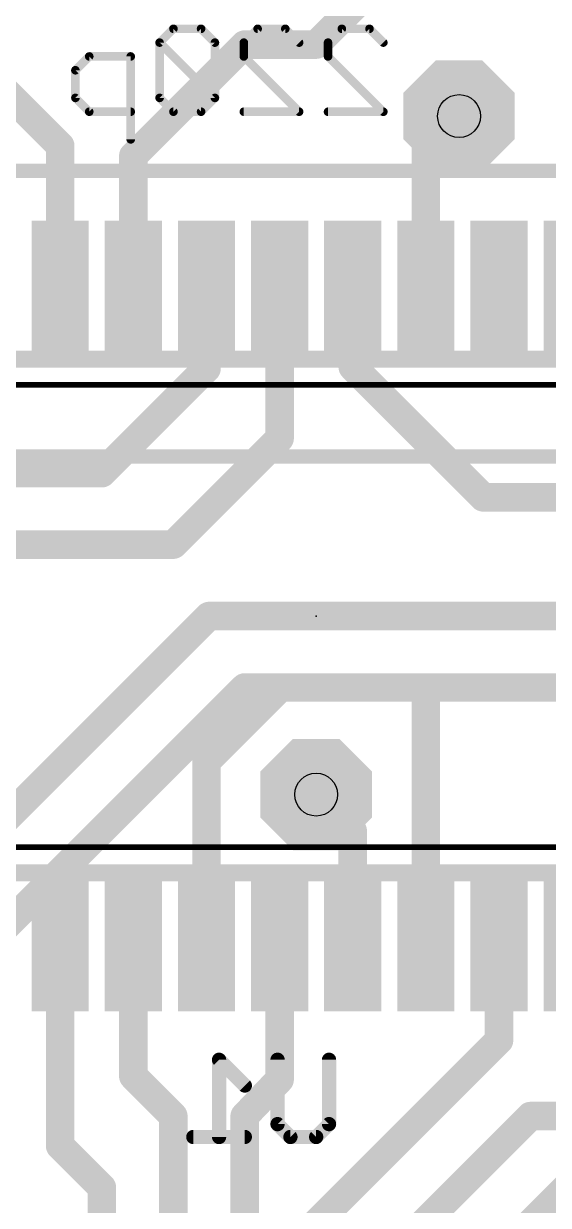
# Model space of a CAD drawing. Extents: x -0.1 to 85.2, y -25.2 to 58.4.
# Drawn here: x 31.05 to 35.72, y 22.7 to 33.21 of the extents above; entities that cross this region are included whole.
import ezdxf

# ---------------------------------------------------------------- set-up
doc = ezdxf.new("R2010")
doc.units = 0
for name, color, linetype in [('1', 22, 'CONTINUOUS'), ('16', 175, 'CONTINUOUS'), ('18', 82, 'CONTINUOUS'), ('22', 253, 'CONTINUOUS'), ('24', 7, 'CONTINUOUS'), ('26', 253, 'CONTINUOUS'), ('28', 253, 'CONTINUOUS'), ('29', 253, 'CONTINUOUS'), ('30', 253, 'CONTINUOUS'), ('32', 253, 'CONTINUOUS'), ('44', 253, 'CONTINUOUS'), ('49', 253, 'CONTINUOUS'), ('52', 253, 'CONTINUOUS')]:
    doc.layers.add(name, color=color, linetype=linetype)

# ---------------------------------------------------------------- blocks, each defined once
blk = doc.blocks.new('RECT')
blk.add_solid([(-0.5, -0.5), (0.5, -0.5), (-0.5, 0.5), (0.5, 0.5)])
blk = doc.blocks.new('OCTAGONV')
at = {"const_width": 0.5}
blk.add_lwpolyline([(-0.25, -0.1036), (-0.25, 0.1036), (-0.1036, 0.25), (0.1036, 0.25), (0.25, 0.1036), (0.25, -0.1036), (0.1036, -0.25), (-0.1036, -0.25), (-0.25, -0.1036), (-0.25, 0.1036)], dxfattribs=at)

msp = doc.modelspace()

# ---------------------------------------------------------------- linework, layer by layer
at = {"layer": '1', "const_width": 0.254}
for points in [[(32.7025, 27.94), (28.8925, 24.13)], [(45.085, 27.94), (32.7025, 27.94)], [(33.02, 27.305), (29.21, 23.495)], [(45.4025, 27.305), (33.02, 27.305)]]:
    msp.add_lwpolyline(points, dxfattribs=at)
at = {"layer": '1', "const_width": 0.127}
for points in [[(32.7025, 28.0035, 1), (32.7025, 27.8765)], [(32.7474, 27.8951, 1), (32.6576, 27.9849)], [(33.02, 27.3685, 1), (33.02, 27.2415)], [(33.0649, 27.2601, 1), (32.9751, 27.3499)]]:
    msp.add_lwpolyline(points, format="xyb", dxfattribs=at)
at = {"layer": '16', "const_width": 0.254}
for points in [[(33.655, 33.02), (34.29, 33.655)], [(31.38, 32.12), (30.1625, 33.3375)], [(32.03, 32.03), (33.02, 33.02)], [(33.02, 33.02), (33.655, 33.02)], [(34.63, 32.09), (34.925, 32.385)], [(31.38, 30.8578), (31.38, 32.12)], [(32.03, 30.8578), (32.03, 32.03)], [(34.63, 30.8578), (34.63, 32.09)], [(32.68, 30.8578), (32.68, 30.14)], [(33.33, 30.8578), (33.33, 29.52)], [(33.98, 30.8578), (33.98, 30.155)], [(32.68, 30.14), (31.75, 29.21)], [(34.94, 29.195), (33.98, 30.155)], [(33.33, 29.52), (32.385, 28.575)], [(31.75, 29.21), (28.79, 29.21)], [(35.14, 28.995), (34.925, 29.21)], [(34.925, 29.21), (34.94, 29.195)], [(38.735, 28.995), (35.14, 28.995)], [(32.385, 28.575), (30.265, 28.575)], [(32.68, 26.6475), (33.3375, 27.305)], [(33.3375, 27.305), (34.63, 27.305)], [(34.63, 27.305), (38.115, 27.305)], [(34.63, 25.0222), (34.63, 27.305)], [(32.68, 25.0222), (32.68, 26.6475)], [(33.98, 26.0275), (33.655, 26.3525)], [(33.98, 25.0222), (33.98, 26.0275)], [(31.38, 25.0222), (31.38, 23.23)], [(32.03, 25.0222), (32.03, 23.85)], [(33.33, 25.0222), (33.33, 23.82)], [(35.28, 25.0222), (35.28, 24.1675)], [(35.28, 24.1675), (33.655, 22.5425)], [(32.03, 23.85), (32.385, 23.495)], [(33.33, 23.82), (33.02, 23.495)], [(32.385, 23.495), (32.385, 15.24)], [(33.02, 23.495), (33.02, 6.6675)], [(35.56, 23.495), (34.29, 22.225)], [(36.195, 23.495), (35.56, 23.495)], [(31.38, 23.23), (31.75, 22.86)], [(31.75, 22.86), (31.75, 16.51)], [(35.8775, 22.86), (34.925, 21.9075)]]:
    msp.add_lwpolyline(points, dxfattribs=at)
at = {"layer": '16', "const_width": 0.127}
for points in [[(33.02, 33.0835, 1), (33.02, 32.9565)], [(33.0649, 32.9751, 1), (32.9751, 33.0649)], [(33.6101, 33.0649, 1), (33.6999, 32.9751)], [(33.655, 32.9565, 1), (33.655, 33.0835)], [(34.9699, 32.3401, 1), (34.8801, 32.4299)], [(31.4435, 32.12, 1), (31.3165, 32.12)], [(31.3351, 32.0751, 1), (31.4249, 32.1649)], [(32.0935, 32.03, 1), (31.9665, 32.03)], [(34.6935, 32.09, 1), (34.5665, 32.09)], [(34.5851, 32.1349, 1), (34.6749, 32.0451)], [(31.9851, 32.0749, 1), (32.0749, 31.9851)], [(31.3165, 30.8578, 1), (31.4435, 30.8578)], [(31.9665, 30.8578, 1), (32.0935, 30.8578)], [(32.7435, 30.8578, 1), (32.6165, 30.8578)], [(33.3935, 30.8578, 1), (33.2665, 30.8578)], [(34.0435, 30.8578, 1), (33.9165, 30.8578)], [(34.5665, 30.8578, 1), (34.6935, 30.8578)], [(32.7249, 30.0951, 1), (32.6351, 30.1849)], [(34.0249, 30.1999, 1), (33.9351, 30.1101)], [(32.6165, 30.14, 1), (32.7435, 30.14)], [(33.9165, 30.155, 1), (34.0435, 30.155)], [(33.3749, 29.4751, 1), (33.2851, 29.5649)], [(33.2665, 29.52, 1), (33.3935, 29.52)], [(31.7051, 29.2549, 1), (31.7949, 29.1651)], [(31.75, 29.1465, 1), (31.75, 29.2735)], [(34.9699, 29.2549, 1), (34.8801, 29.1651)], [(34.9699, 29.2549, 1), (34.8801, 29.1651)], [(34.8951, 29.1501, 1), (34.9849, 29.2399)], [(34.8951, 29.1501, 1), (34.9849, 29.2399)], [(35.14, 29.0585, 1), (35.14, 28.9315)], [(35.0951, 28.9501, 1), (35.1849, 29.0399)], [(32.3401, 28.6199, 1), (32.4299, 28.5301)], [(32.385, 28.5115, 1), (32.385, 28.6385)], [(33.3375, 27.3685, 1), (33.3375, 27.2415)], [(33.3824, 27.2601, 1), (33.2926, 27.3499)], [(34.63, 27.3685, 1), (34.63, 27.2415)], [(34.6935, 27.305, 1), (34.5665, 27.305)], [(34.63, 27.2415, 1), (34.63, 27.3685)], [(32.7435, 26.6475, 1), (32.6165, 26.6475)], [(32.6351, 26.6924, 1), (32.7249, 26.6026)], [(33.6999, 26.3974, 1), (33.6101, 26.3076)], [(34.0435, 26.0275, 1), (33.9165, 26.0275)], [(33.9351, 25.9826, 1), (34.0249, 26.0724)], [(31.4435, 25.0222, 1), (31.3165, 25.0222)], [(32.0935, 25.0222, 1), (31.9665, 25.0222)], [(33.3935, 25.0222, 1), (33.2665, 25.0222)], [(35.3435, 25.0222, 1), (35.2165, 25.0222)], [(32.6165, 25.0222, 1), (32.7435, 25.0222)], [(33.9165, 25.0222, 1), (34.0435, 25.0222)], [(34.5665, 25.0222, 1), (34.6935, 25.0222)], [(35.3249, 24.1226, 1), (35.2351, 24.2124)], [(35.2165, 24.1675, 1), (35.3435, 24.1675)], [(32.0749, 23.8949, 1), (31.9851, 23.8051)], [(31.9665, 23.85, 1), (32.0935, 23.85)], [(33.2665, 23.82, 1), (33.3935, 23.82)], [(33.3759, 23.7762, 1), (33.2841, 23.8638)], [(32.4485, 23.495, 1), (32.3215, 23.495)], [(32.3401, 23.4501, 1), (32.4299, 23.5399)], [(33.0835, 23.495, 1), (32.9565, 23.495)], [(32.9741, 23.5388, 1), (33.0659, 23.4512)], [(35.56, 23.5585, 1), (35.56, 23.4315)], [(35.6049, 23.4501, 1), (35.5151, 23.5399)], [(31.4249, 23.2749, 1), (31.3351, 23.1851)], [(31.3165, 23.23, 1), (31.4435, 23.23)], [(31.8135, 22.86, 1), (31.6865, 22.86)], [(31.7051, 22.8151, 1), (31.7949, 22.9049)]]:
    msp.add_lwpolyline(points, format="xyb", dxfattribs=at)
at = {"layer": '22'}
for points, const_width in [([(29.8404, 30.2228), (37.4696, 30.2228)], 0.1524), ([(30.069, 29.9942), (37.241, 29.9942)], 0.0508), ([(37.241, 25.8858), (30.069, 25.8858)], 0.0508), ([(37.4696, 25.6572), (29.8404, 25.6572)], 0.1524)]:
    msp.add_lwpolyline(points, dxfattribs=dict(at, const_width=const_width))
at = {"layer": '24'}
msp.add_point((33.655, 27.94), dxfattribs=at)
at = {"layer": '26', "const_width": 0.0635}
for points in [[(32.8238, 23.9955, 1), (32.7603, 23.9955)], [(32.8145, 24.0179, 1), (32.7696, 23.973)], [(33.3435, 23.9955, 1), (33.28, 23.9955)], [(33.8011, 23.9955, 1), (33.7375, 23.9955)], [(32.9984, 23.7442, 1), (33.0433, 23.7891)], [(33.28, 23.4235, 1), (33.3435, 23.4235)], [(33.3342, 23.4459, 1), (33.2893, 23.401)], [(33.7375, 23.4235, 1), (33.8011, 23.4235)], [(33.7918, 23.401, 1), (33.7468, 23.4459)], [(32.5633, 23.3408, 1), (32.5633, 23.2774)], [(32.7603, 23.3091, 1), (32.8238, 23.3091)], [(33.0209, 23.2774, 1), (33.0209, 23.3408)], [(33.4261, 23.3408, 1), (33.4261, 23.2774)], [(33.4037, 23.2866, 1), (33.4486, 23.3316)], [(33.6325, 23.3316, 1), (33.6774, 23.2866)], [(33.6549, 23.2774, 1), (33.6549, 23.3408)]]:
    msp.add_lwpolyline(points, format="xyb", dxfattribs=at)
at = {"layer": '26', "const_width": 0.127}
for points in [[(33.0209, 23.7667), (32.7921, 23.9955)], [(32.7921, 23.9955), (32.7921, 23.3091)], [(33.3117, 23.4235), (33.3117, 23.9955)], [(33.7693, 23.9955), (33.7693, 23.4235)], [(33.4261, 23.3091), (33.3117, 23.4235)], [(33.7693, 23.4235), (33.6549, 23.3091)], [(33.0209, 23.3091), (32.5633, 23.3091)], [(33.6549, 23.3091), (33.4261, 23.3091)]]:
    msp.add_lwpolyline(points, dxfattribs=at)
at = {"layer": '28', "const_width": 0.0762}
for points in [[(32.3865, 33.1603), (32.2636, 33.0375)], [(32.6322, 33.1603), (32.3865, 33.1603)], [(32.7551, 33.0375), (32.6322, 33.1603)], [(33.012, 33.0375), (33.1349, 33.1603)], [(33.1349, 33.1603), (33.3806, 33.1603)], [(33.3806, 33.1603), (33.5035, 33.0375)], [(33.7604, 33.0375), (33.8833, 33.1603)], [(33.8833, 33.1603), (34.129, 33.1603)], [(34.129, 33.1603), (34.2519, 33.0375)], [(32.2636, 33.0375), (32.2636, 32.546)], [(32.7551, 32.546), (32.2636, 33.0375)], [(32.7551, 32.546), (32.7551, 33.0375)], [(33.012, 32.9146), (33.012, 33.0375)], [(33.7604, 32.9146), (33.7604, 33.0375)], [(31.638, 32.9146), (31.5152, 32.7917)], [(32.0067, 32.9146), (31.638, 32.9146)], [(32.0067, 32.1774), (32.0067, 32.9146)], [(33.5035, 32.4231), (33.012, 32.9146)], [(34.2519, 32.4231), (33.7604, 32.9146)], [(31.5152, 32.7917), (31.5152, 32.546)], [(31.5152, 32.546), (31.638, 32.4231)], [(32.2636, 32.546), (32.3865, 32.4231)], [(32.6322, 32.4231), (32.7551, 32.546)], [(31.638, 32.4231), (32.0067, 32.4231)], [(32.3865, 32.4231), (32.6322, 32.4231)], [(33.012, 32.4231), (33.5035, 32.4231)], [(33.7604, 32.4231), (34.2519, 32.4231)]]:
    msp.add_lwpolyline(points, dxfattribs=at)
at = {"layer": '28', "const_width": 0.0381}
for points in [[(32.3865, 33.1794, 1), (32.3865, 33.1413)], [(32.3999, 33.1469, 1), (32.373, 33.1738)], [(32.6457, 33.1738, 1), (32.6187, 33.1469)], [(32.6322, 33.1413, 1), (32.6322, 33.1794)], [(33.1349, 33.1794, 1), (33.1349, 33.1413)], [(33.1483, 33.1469, 1), (33.1214, 33.1738)], [(33.3941, 33.1738, 1), (33.3671, 33.1469)], [(33.3806, 33.1413, 1), (33.3806, 33.1794)], [(33.8833, 33.1794, 1), (33.8833, 33.1413)], [(33.8968, 33.1469, 1), (33.8698, 33.1738)], [(34.1425, 33.1738, 1), (34.1156, 33.1469)], [(34.129, 33.1413, 1), (34.129, 33.1794)], [(32.2826, 33.0375, 1), (32.2445, 33.0375)], [(32.2771, 33.0509, 1), (32.2501, 33.024)], [(32.2501, 33.0509, 1), (32.2771, 33.024)], [(32.7741, 33.0375, 1), (32.736, 33.0375)], [(32.7416, 33.024, 1), (32.7685, 33.0509)], [(32.9985, 33.0509, 1), (33.0255, 33.024)], [(33.0311, 33.0375, 1), (32.993, 33.0375)], [(33.49, 33.024, 1), (33.517, 33.0509)], [(33.7795, 33.0375, 1), (33.7414, 33.0375)], [(33.7469, 33.0509, 1), (33.7739, 33.024)], [(34.2384, 33.024, 1), (34.2654, 33.0509)], [(31.638, 32.9336, 1), (31.638, 32.8955)], [(31.6515, 32.9011, 1), (31.6246, 32.9281)], [(32.0257, 32.9146, 1), (31.9876, 32.9146)], [(32.0067, 32.8955, 1), (32.0067, 32.9336)], [(33.0255, 32.9281, 1), (32.9985, 32.9011)], [(32.993, 32.9146, 1), (33.0311, 32.9146)], [(33.7739, 32.9281, 1), (33.7469, 32.9011)], [(33.7414, 32.9146, 1), (33.7795, 32.9146)], [(31.5342, 32.7917, 1), (31.4961, 32.7917)], [(31.5017, 32.8052, 1), (31.5286, 32.7782)], [(31.5286, 32.5594, 1), (31.5017, 32.5325)], [(32.2771, 32.5594, 1), (32.2501, 32.5325)], [(32.7685, 32.5325, 1), (32.7416, 32.5594)], [(32.7416, 32.5325, 1), (32.7685, 32.5594)], [(31.4961, 32.546, 1), (31.5342, 32.546)], [(31.638, 32.4421, 1), (31.638, 32.404)], [(32.0067, 32.404, 1), (32.0067, 32.4421)], [(32.2445, 32.546, 1), (32.2826, 32.546)], [(32.3865, 32.4421, 1), (32.3865, 32.404)], [(32.6322, 32.404, 1), (32.6322, 32.4421)], [(32.736, 32.546, 1), (32.7741, 32.546)], [(33.012, 32.4421, 1), (33.012, 32.404)], [(33.5035, 32.404, 1), (33.5035, 32.4421)], [(33.7604, 32.4421, 1), (33.7604, 32.404)], [(34.2519, 32.404, 1), (34.2519, 32.4421)], [(31.6246, 32.4096, 1), (31.6515, 32.4366)], [(32.373, 32.4096, 1), (32.3999, 32.4366)], [(32.6187, 32.4366, 1), (32.6457, 32.4096)], [(33.49, 32.4096, 1), (33.517, 32.4366)], [(34.2384, 32.4096, 1), (34.2654, 32.4366)], [(31.9876, 32.1774, 1), (32.0257, 32.1774)]]:
    msp.add_lwpolyline(points, format="xyb", dxfattribs=at)
at = {"layer": '44'}
for centre in [(34.925, 32.385), (33.655, 26.3525)]:
    msp.add_circle(centre, 0.1905, dxfattribs=at)
at = {"layer": '49', "const_width": 0.127}
for points in [[(9.545, 31.8988), (75.545, 31.8988)], [(12.045, 29.3588), (73.045, 29.3588)]]:
    msp.add_lwpolyline(points, dxfattribs=at)

# ---------------------------------------------------------------- block references
at = {"layer": '16', "xscale": 0.3048, "yscale": 0.9906, "rotation": 180}
for p in [(31.38, 30.8578), (32.03, 30.8578), (32.68, 30.8578), (33.33, 30.8578), (33.98, 30.8578), (34.63, 30.8578), (35.28, 30.8578), (31.38, 25.0222), (32.03, 25.0222), (32.68, 25.0222), (33.33, 25.0222), (33.98, 25.0222), (34.63, 25.0222), (35.28, 25.0222)]:
    msp.add_blockref('RECT', p, dxfattribs=at)
at = {"layer": '18', "xscale": 0.7874, "yscale": 0.7874}
for p in [(34.925, 32.385), (34.925, 32.385), (33.655, 26.3525), (33.655, 26.3525)]:
    msp.add_blockref('OCTAGONV', p, dxfattribs=at)
at = {"layer": '29', "xscale": 0.9906, "yscale": 0.9906}
for p in [(34.925, 32.385), (33.655, 26.3525)]:
    msp.add_blockref('OCTAGONV', p, dxfattribs=at)
at = {"layer": '30', "xscale": 0.9906, "yscale": 0.9906}
for p in [(34.925, 32.385), (33.655, 26.3525)]:
    msp.add_blockref('OCTAGONV', p, dxfattribs=at)
at = {"layer": '30', "xscale": 0.508, "yscale": 1.1938, "rotation": 180}
for p in [(31.38, 30.8578), (32.03, 30.8578), (32.68, 30.8578), (33.33, 30.8578), (33.98, 30.8578), (34.63, 30.8578), (35.28, 30.8578), (35.93, 30.8578), (31.38, 25.0222), (32.03, 25.0222), (32.68, 25.0222), (33.33, 25.0222), (33.98, 25.0222), (34.63, 25.0222), (35.28, 25.0222), (35.93, 25.0222)]:
    msp.add_blockref('RECT', p, dxfattribs=at)
at = {"layer": '32', "xscale": 0.3048, "yscale": 0.9906, "rotation": 180}
for p in [(31.38, 30.8578), (32.03, 30.8578), (32.68, 30.8578), (33.33, 30.8578), (33.98, 30.8578), (34.63, 30.8578), (35.28, 30.8578), (31.38, 25.0222), (32.03, 25.0222), (32.68, 25.0222), (33.33, 25.0222), (33.98, 25.0222), (34.63, 25.0222), (35.28, 25.0222)]:
    msp.add_blockref('RECT', p, dxfattribs=at)
at = {"layer": '52', "xscale": 0.2032, "yscale": 0.8382, "rotation": 180}
for p in [(31.38, 30.6419), (32.03, 30.6419), (32.68, 30.6419), (33.33, 30.6419), (33.98, 30.6419), (34.63, 30.6419), (35.28, 30.6419), (31.38, 25.2381), (32.03, 25.2381), (32.68, 25.2381), (33.33, 25.2381), (33.98, 25.2381), (34.63, 25.2381), (35.28, 25.2381)]:
    msp.add_blockref('RECT', p, dxfattribs=at)

doc.saveas('drawing.dxf')
